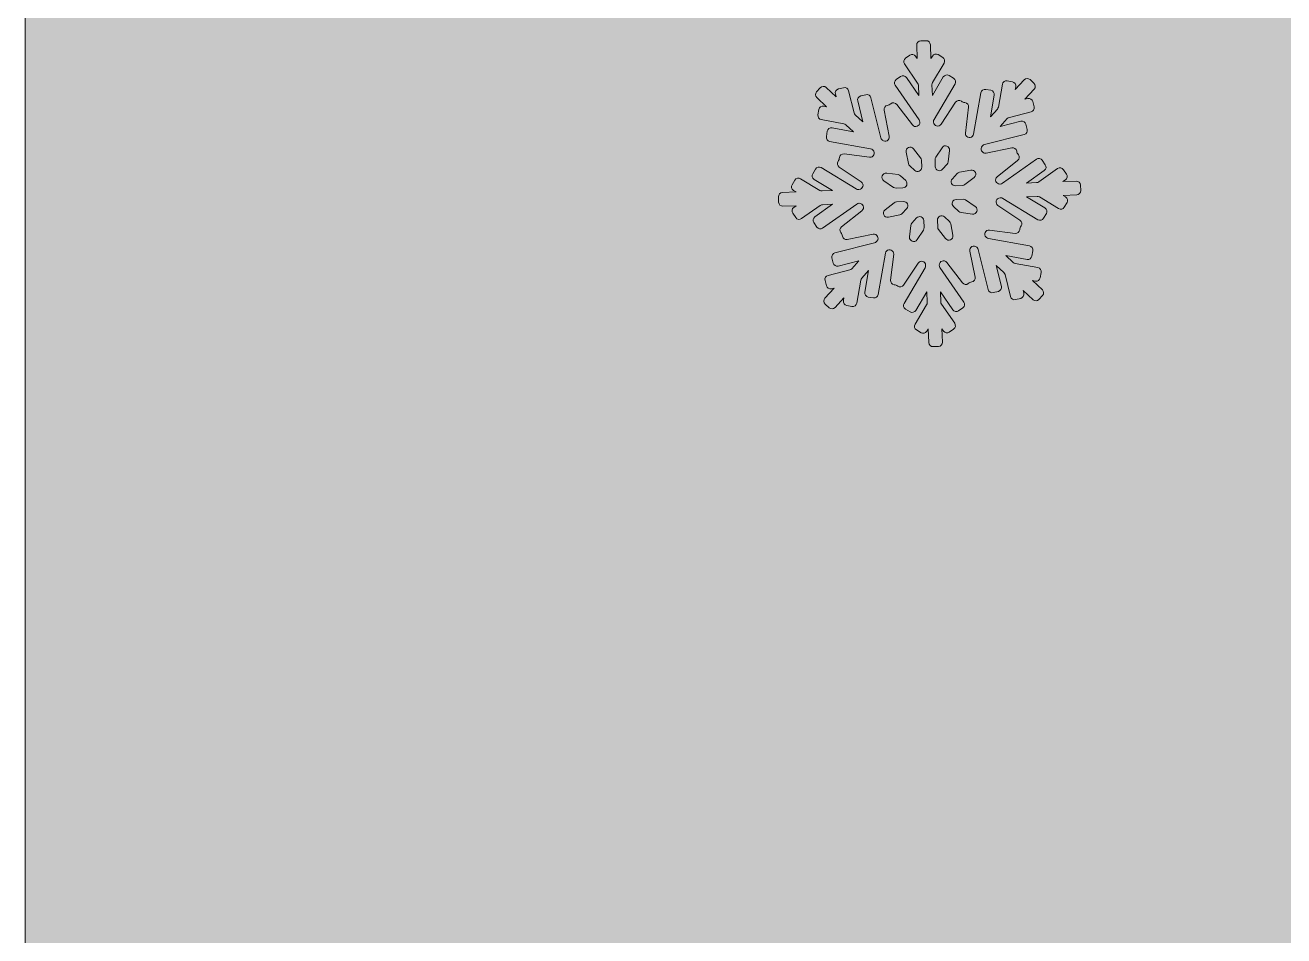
# Model space of a CAD drawing. Header units: millimetres. Extents: x 23 to 212, y -113 to -9.
# Drawn here: x 132.99 to 158.69, y -92.06 to -73.47 of the extents above; entities that cross this region are included whole.
import ezdxf

# ---------------------------------------------------------------- set-up
doc = ezdxf.new("R2010")
doc.units = ezdxf.units.MM
doc.header["$MEASUREMENT"] = 0
doc.layers.add('engraving', color=7, linetype='Continuous')
doc.layers.add('Layer 1', color=7, linetype='Continuous')

msp = doc.modelspace()

# ---------------------------------------------------------------- hatches: boundary and pattern name
at = {"layer": 'Layer 1'}
h = msp.add_hatch(color=2, dxfattribs=at)
h.dxf.hatch_style = 2
edge = h.paths.add_edge_path()
edge.add_spline(control_points=[(210.685, -79.288), (209.529, -76.47), (207.704, -73.987), (205.211, -71.837), (202.717, -69.689), (199.483, -68.006), (195.51, -66.789), (200.456, -65.005), (204.086, -62.492), (206.397, -59.247), (208.708, -56.004), (209.863, -52.435), (209.863, -48.543), (209.863, -41.326), (206.457, -35.852), (199.645, -32.121), (194.6, -29.33), (188.336, -27.699), (180.863, -27.224), (180.863, -27.224), (180.863, -24.792), (180.863, -24.792), (180.863, -22.224), (178.859, -20.106), (176.338, -19.914), (177.843, -18.799), (178.823, -17.016), (178.823, -14.999), (178.823, -11.618), (176.082, -8.878), (172.702, -8.878), (169.321, -8.878), (166.581, -11.618), (166.581, -14.999), (166.581, -17.016), (167.561, -18.799), (169.066, -19.914), (166.545, -20.106), (164.541, -22.224), (164.541, -24.792), (164.541, -24.792), (164.541, -27.073), (164.541, -27.073), (164.541, -27.073), (132.986, -27.073), (132.986, -27.073), (132.986, -27.073), (132.986, -112.222), (132.986, -112.222), (132.986, -112.222), (178.176, -112.222), (178.176, -112.222), (184.298, -112.222), (189.965, -111.381), (195.175, -109.698), (200.385, -108.016), (204.612, -105.33), (207.856, -101.639), (210.897, -98.112), (212.418, -93.672), (212.418, -88.32), (212.418, -85.117), (211.84, -82.107), (210.685, -79.288)], knot_values=[0, 0, 0, 0, 1, 1, 1, 2, 2, 2, 3, 3, 3, 4, 4, 4, 5, 5, 5, 6, 6, 6, 7, 7, 7, 8, 8, 8, 9, 9, 9, 10, 10, 10, 11, 11, 11, 12, 12, 12, 13, 13, 13, 14, 14, 14, 15, 15, 15, 16, 16, 16, 17, 17, 17, 18, 18, 18, 19, 19, 19, 20, 20, 20, 21, 21, 21, 21], degree=3, periodic=1)
edge = h.paths.add_edge_path()
edge.add_spline(control_points=[(168.894, -14.999), (168.894, -12.899), (170.602, -11.191), (172.702, -11.191), (174.801, -11.191), (176.509, -12.899), (176.509, -14.999), (176.509, -17.098), (174.801, -18.806), (172.702, -18.806), (170.602, -18.806), (168.894, -17.098), (168.894, -14.999)], knot_values=[0, 0, 0, 0, 1, 1, 1, 2, 2, 2, 3, 3, 3, 4, 4, 4, 4], degree=3, periodic=1)
edge = h.paths.add_edge_path()
edge.add_spline(control_points=[(161.024, -47.692), (161.024, -47.692), (174.526, -47.692), (174.526, -47.692), (178.824, -48.097), (180.973, -50.084), (180.973, -53.652), (180.649, -57.788), (178.5, -59.855), (174.526, -59.855), (174.526, -59.855), (161.024, -59.855), (161.024, -59.855), (161.024, -59.855), (161.024, -47.692), (161.024, -47.692)], knot_values=[0, 0, 0, 0, 1, 1, 1, 2, 2, 2, 3, 3, 3, 4, 4, 4, 5, 5, 5, 5], degree=3, periodic=1)
edge = h.paths.add_edge_path()
edge.add_spline(control_points=[(180.791, -89.643), (179.21, -90.911), (177.121, -91.543), (174.526, -91.543), (174.526, -91.543), (161.024, -91.543), (161.024, -91.543), (161.024, -91.543), (161.024, -78.893), (161.024, -78.893), (161.024, -78.893), (174.526, -78.893), (174.526, -78.893), (180.283, -78.893), (183.163, -80.804), (183.163, -84.626), (183.163, -86.703), (182.372, -88.376), (180.791, -89.643)], knot_values=[0, 0, 0, 0, 1, 1, 1, 2, 2, 2, 3, 3, 3, 4, 4, 4, 5, 5, 5, 6, 6, 6, 6], degree=3, periodic=1)

# ---------------------------------------------------------------- linework, layer by layer
at = {"layer": 'engraving', "lineweight": 0}
for points, knots in [([(154.536, -76.734), (154.534, -76.687), (154.495, -76.651), (154.448, -76.653), (154.448, -76.653), (154.178, -76.663), (154.178, -76.663), (154.178, -76.663), (154.228, -76.628), (154.228, -76.628), (154.266, -76.601), (154.275, -76.548), (154.249, -76.51), (154.249, -76.51), (154.186, -76.419), (154.186, -76.419), (154.16, -76.381), (154.106, -76.371), (154.068, -76.398), (154.068, -76.398), (153.686, -76.668), (153.686, -76.668), (153.672, -76.678), (153.656, -76.683), (153.64, -76.684), (153.64, -76.684), (153.434, -76.692), (153.434, -76.692), (153.434, -76.692), (153.797, -76.435), (153.797, -76.435), (153.835, -76.408), (153.845, -76.356), (153.818, -76.318), (153.818, -76.318), (153.755, -76.227), (153.755, -76.227), (153.729, -76.188), (153.675, -76.179), (153.637, -76.206), (153.637, -76.206), (152.941, -76.697), (152.941, -76.697), (152.928, -76.707), (152.912, -76.712), (152.896, -76.713), (152.896, -76.713), (152.891, -76.713), (152.891, -76.713), (152.809, -76.716), (152.771, -76.612), (152.836, -76.562), (152.836, -76.562), (153.253, -76.233), (153.253, -76.233), (153.29, -76.204), (153.296, -76.152), (153.268, -76.115), (153.268, -76.115), (153.254, -76.097), (153.254, -76.097), (153.246, -76.087), (153.241, -76.075), (153.238, -76.062), (153.238, -76.062), (153.234, -76.041), (153.234, -76.041), (153.225, -75.995), (153.18, -75.965), (153.135, -75.974), (153.135, -75.974), (152.608, -76.079), (152.608, -76.079), (152.527, -76.095), (152.473, -75.999), (152.529, -75.939), (152.529, -75.939), (152.537, -75.929), (152.537, -75.929), (152.549, -75.917), (152.563, -75.908), (152.579, -75.904), (152.579, -75.904), (153.387, -75.702), (153.387, -75.702), (153.433, -75.69), (153.46, -75.644), (153.449, -75.599), (153.449, -75.599), (153.422, -75.492), (153.422, -75.492), (153.411, -75.446), (153.365, -75.418), (153.319, -75.43), (153.319, -75.43), (152.896, -75.536), (152.896, -75.536), (152.896, -75.536), (153.042, -75.376), (153.042, -75.376), (153.053, -75.364), (153.068, -75.355), (153.084, -75.351), (153.084, -75.351), (153.527, -75.24), (153.527, -75.24), (153.572, -75.229), (153.6, -75.183), (153.588, -75.137), (153.588, -75.137), (153.562, -75.03), (153.562, -75.03), (153.551, -74.984), (153.504, -74.957), (153.459, -74.968), (153.459, -74.968), (153.401, -74.983), (153.401, -74.983), (153.401, -74.983), (153.591, -74.775), (153.591, -74.775), (153.622, -74.741), (153.62, -74.687), (153.586, -74.656), (153.586, -74.656), (153.506, -74.581), (153.506, -74.581), (153.471, -74.548), (153.417, -74.551), (153.385, -74.585), (153.385, -74.585), (153.204, -74.784), (153.204, -74.784), (153.204, -74.784), (153.215, -74.725), (153.215, -74.725), (153.223, -74.679), (153.192, -74.635), (153.146, -74.627), (153.146, -74.627), (153.039, -74.607), (153.039, -74.607), (152.993, -74.599), (152.948, -74.63), (152.94, -74.676), (152.94, -74.676), (152.859, -75.142), (152.859, -75.142), (152.856, -75.158), (152.849, -75.173), (152.838, -75.185), (152.838, -75.185), (152.699, -75.337), (152.699, -75.337), (152.699, -75.337), (152.776, -74.896), (152.776, -74.896), (152.784, -74.851), (152.753, -74.807), (152.708, -74.799), (152.708, -74.799), (152.6, -74.779), (152.6, -74.779), (152.554, -74.771), (152.51, -74.802), (152.502, -74.848), (152.502, -74.848), (152.354, -75.695), (152.354, -75.695), (152.352, -75.711), (152.344, -75.726), (152.333, -75.738), (152.333, -75.738), (152.333, -75.738), (152.333, -75.738), (152.278, -75.799), (152.177, -75.753), (152.187, -75.671), (152.187, -75.671), (152.251, -75.143), (152.251, -75.143), (152.257, -75.097), (152.224, -75.054), (152.177, -75.048), (152.177, -75.048), (152.157, -75.046), (152.157, -75.046), (152.144, -75.044), (152.131, -75.039), (152.12, -75.032), (152.12, -75.032), (152.104, -75.021), (152.104, -75.021), (152.065, -74.994), (152.011, -75.005), (151.985, -75.044), (151.985, -75.044), (151.69, -75.492), (151.69, -75.492), (151.644, -75.56), (151.538, -75.531), (151.534, -75.448), (151.534, -75.448), (151.534, -75.439), (151.534, -75.439), (151.533, -75.423), (151.537, -75.406), (151.546, -75.392), (151.546, -75.392), (151.975, -74.669), (151.975, -74.669), (151.998, -74.629), (151.986, -74.578), (151.946, -74.554), (151.946, -74.554), (151.852, -74.497), (151.852, -74.497), (151.812, -74.472), (151.759, -74.485), (151.735, -74.526), (151.735, -74.526), (151.512, -74.902), (151.512, -74.902), (151.512, -74.902), (151.503, -74.685), (151.503, -74.685), (151.503, -74.669), (151.507, -74.653), (151.515, -74.639), (151.515, -74.639), (151.751, -74.242), (151.751, -74.242), (151.774, -74.202), (151.761, -74.151), (151.722, -74.126), (151.722, -74.126), (151.628, -74.07), (151.628, -74.07), (151.588, -74.045), (151.535, -74.058), (151.511, -74.099), (151.511, -74.099), (151.482, -74.149), (151.482, -74.149), (151.482, -74.149), (151.47, -73.868), (151.47, -73.868), (151.468, -73.821), (151.429, -73.784), (151.382, -73.786), (151.382, -73.786), (151.274, -73.79), (151.274, -73.79), (151.227, -73.792), (151.19, -73.832), (151.192, -73.879), (151.192, -73.879), (151.203, -74.15), (151.203, -74.15), (151.203, -74.15), (151.17, -74.102), (151.17, -74.102), (151.143, -74.063), (151.09, -74.054), (151.052, -74.081), (151.052, -74.081), (150.962, -74.144), (150.962, -74.144), (150.924, -74.171), (150.915, -74.223), (150.942, -74.261), (150.942, -74.261), (151.21, -74.65), (151.21, -74.65), (151.219, -74.663), (151.225, -74.679), (151.225, -74.695), (151.225, -74.695), (151.234, -74.903), (151.234, -74.903), (151.234, -74.903), (150.981, -74.537), (150.981, -74.537), (150.954, -74.499), (150.901, -74.489), (150.863, -74.516), (150.863, -74.516), (150.773, -74.579), (150.773, -74.579), (150.735, -74.606), (150.726, -74.659), (150.752, -74.697), (150.752, -74.697), (151.241, -75.404), (151.241, -75.404), (151.25, -75.417), (151.255, -75.432), (151.256, -75.448), (151.256, -75.448), (151.256, -75.45), (151.256, -75.45), (151.259, -75.532), (151.155, -75.57), (151.104, -75.505), (151.104, -75.505), (150.783, -75.088), (150.783, -75.088), (150.754, -75.05), (150.7, -75.044), (150.663, -75.073), (150.663, -75.073), (150.647, -75.085), (150.647, -75.085), (150.637, -75.094), (150.625, -75.099), (150.612, -75.102), (150.612, -75.102), (150.592, -75.106), (150.592, -75.106), (150.546, -75.115), (150.516, -75.16), (150.525, -75.205), (150.525, -75.205), (150.63, -75.737), (150.63, -75.737), (150.646, -75.818), (150.549, -75.872), (150.489, -75.815), (150.489, -75.815), (150.484, -75.811), (150.484, -75.811), (150.472, -75.799), (150.463, -75.785), (150.459, -75.769), (150.459, -75.769), (150.257, -74.95), (150.257, -74.95), (150.245, -74.904), (150.199, -74.876), (150.154, -74.888), (150.154, -74.888), (150.048, -74.914), (150.048, -74.914), (150.003, -74.926), (149.975, -74.971), (149.987, -75.017), (149.987, -75.017), (150.093, -75.445), (150.093, -75.445), (150.093, -75.445), (149.936, -75.298), (149.936, -75.298), (149.924, -75.287), (149.915, -75.273), (149.912, -75.257), (149.912, -75.257), (149.8, -74.807), (149.8, -74.807), (149.789, -74.762), (149.743, -74.734), (149.697, -74.745), (149.697, -74.745), (149.592, -74.772), (149.592, -74.772), (149.547, -74.783), (149.519, -74.829), (149.53, -74.874), (149.53, -74.874), (149.545, -74.932), (149.545, -74.932), (149.545, -74.932), (149.341, -74.742), (149.341, -74.742), (149.307, -74.71), (149.253, -74.712), (149.221, -74.747), (149.221, -74.747), (149.147, -74.828), (149.147, -74.828), (149.115, -74.862), (149.118, -74.915), (149.152, -74.947), (149.152, -74.947), (149.351, -75.133), (149.351, -75.133), (149.351, -75.133), (149.292, -75.123), (149.292, -75.123), (149.246, -75.114), (149.202, -75.145), (149.194, -75.191), (149.194, -75.191), (149.175, -75.3), (149.175, -75.3), (149.167, -75.346), (149.197, -75.39), (149.243, -75.398), (149.243, -75.398), (149.703, -75.481), (149.703, -75.481), (149.719, -75.484), (149.734, -75.492), (149.746, -75.503), (149.746, -75.503), (149.899, -75.645), (149.899, -75.645), (149.899, -75.645), (149.463, -75.567), (149.463, -75.567), (149.417, -75.558), (149.373, -75.589), (149.365, -75.635), (149.365, -75.635), (149.346, -75.744), (149.346, -75.744), (149.338, -75.79), (149.368, -75.834), (149.414, -75.842), (149.414, -75.842), (150.251, -75.994), (150.251, -75.994), (150.267, -75.997), (150.282, -76.004), (150.294, -76.015), (150.294, -76.015), (150.298, -76.019), (150.298, -76.019), (150.358, -76.075), (150.311, -76.175), (150.23, -76.165), (150.23, -76.165), (149.708, -76.099), (149.708, -76.099), (149.661, -76.093), (149.619, -76.126), (149.613, -76.172), (149.613, -76.172), (149.611, -76.194), (149.611, -76.194), (149.609, -76.207), (149.604, -76.219), (149.597, -76.23), (149.597, -76.23), (149.585, -76.248), (149.585, -76.248), (149.56, -76.287), (149.57, -76.339), (149.608, -76.365), (149.608, -76.365), (150.058, -76.67), (150.058, -76.67), (150.125, -76.716), (150.095, -76.821), (150.013, -76.824), (150.013, -76.824), (150.003, -76.825), (150.003, -76.825), (149.986, -76.826), (149.97, -76.821), (149.955, -76.813), (149.955, -76.813), (149.241, -76.377), (149.241, -76.377), (149.201, -76.353), (149.148, -76.366), (149.124, -76.407), (149.124, -76.407), (149.068, -76.501), (149.068, -76.501), (149.044, -76.541), (149.057, -76.593), (149.097, -76.617), (149.097, -76.617), (149.472, -76.845), (149.472, -76.845), (149.472, -76.845), (149.258, -76.854), (149.258, -76.854), (149.242, -76.854), (149.225, -76.85), (149.211, -76.841), (149.211, -76.841), (148.82, -76.603), (148.82, -76.603), (148.779, -76.578), (148.727, -76.592), (148.703, -76.632), (148.703, -76.632), (148.647, -76.727), (148.647, -76.727), (148.623, -76.767), (148.636, -76.818), (148.675, -76.842), (148.675, -76.842), (148.728, -76.874), (148.728, -76.874), (148.728, -76.874), (148.449, -76.885), (148.449, -76.885), (148.402, -76.887), (148.366, -76.926), (148.368, -76.973), (148.368, -76.973), (148.372, -77.084), (148.372, -77.084), (148.374, -77.131), (148.414, -77.167), (148.46, -77.165), (148.46, -77.165), (148.73, -77.155), (148.73, -77.155), (148.73, -77.155), (148.68, -77.19), (148.68, -77.19), (148.642, -77.217), (148.633, -77.269), (148.659, -77.307), (148.659, -77.307), (148.722, -77.398), (148.722, -77.398), (148.749, -77.437), (148.802, -77.446), (148.841, -77.419), (148.841, -77.419), (149.223, -77.149), (149.223, -77.149), (149.236, -77.14), (149.252, -77.134), (149.268, -77.134), (149.268, -77.134), (149.475, -77.126), (149.475, -77.126), (149.475, -77.126), (149.111, -77.383), (149.111, -77.383), (149.073, -77.409), (149.064, -77.462), (149.09, -77.5), (149.09, -77.5), (149.153, -77.591), (149.153, -77.591), (149.18, -77.629), (149.233, -77.639), (149.271, -77.612), (149.271, -77.612), (149.967, -77.12), (149.967, -77.12), (149.981, -77.111), (149.996, -77.106), (150.013, -77.105), (150.013, -77.105), (150.017, -77.105), (150.017, -77.105), (150.099, -77.102), (150.137, -77.205), (150.072, -77.256), (150.072, -77.256), (149.655, -77.585), (149.655, -77.585), (149.619, -77.613), (149.612, -77.666), (149.641, -77.703), (149.641, -77.703), (149.654, -77.72), (149.654, -77.72), (149.662, -77.731), (149.667, -77.743), (149.67, -77.755), (149.67, -77.755), (149.674, -77.777), (149.674, -77.777), (149.683, -77.823), (149.728, -77.853), (149.774, -77.843), (149.774, -77.843), (150.301, -77.738), (150.301, -77.738), (150.381, -77.723), (150.435, -77.818), (150.38, -77.879), (150.38, -77.879), (150.371, -77.888), (150.371, -77.888), (150.36, -77.901), (150.345, -77.909), (150.329, -77.913), (150.329, -77.913), (149.521, -78.116), (149.521, -78.116), (149.476, -78.127), (149.448, -78.173), (149.459, -78.219), (149.459, -78.219), (149.486, -78.326), (149.486, -78.326), (149.497, -78.372), (149.543, -78.399), (149.589, -78.388), (149.589, -78.388), (150.012, -78.282), (150.012, -78.282), (150.012, -78.282), (149.866, -78.441), (149.866, -78.441), (149.855, -78.454), (149.84, -78.462), (149.824, -78.467), (149.824, -78.467), (149.381, -78.578), (149.381, -78.578), (149.336, -78.589), (149.309, -78.635), (149.32, -78.68), (149.32, -78.68), (149.346, -78.788), (149.346, -78.788), (149.358, -78.833), (149.404, -78.861), (149.449, -78.849), (149.449, -78.849), (149.507, -78.835), (149.507, -78.835), (149.507, -78.835), (149.317, -79.043), (149.317, -79.043), (149.286, -79.077), (149.288, -79.13), (149.322, -79.162), (149.322, -79.162), (149.402, -79.237), (149.402, -79.237), (149.437, -79.269), (149.491, -79.267), (149.523, -79.232), (149.523, -79.232), (149.704, -79.033), (149.704, -79.033), (149.704, -79.033), (149.694, -79.093), (149.694, -79.093), (149.686, -79.139), (149.716, -79.183), (149.762, -79.191), (149.762, -79.191), (149.869, -79.21), (149.869, -79.21), (149.916, -79.219), (149.96, -79.188), (149.968, -79.141), (149.968, -79.141), (150.049, -78.675), (150.049, -78.675), (150.052, -78.659), (150.059, -78.645), (150.07, -78.633), (150.07, -78.633), (150.209, -78.48), (150.209, -78.48), (150.209, -78.48), (150.132, -78.921), (150.132, -78.921), (150.124, -78.967), (150.155, -79.011), (150.201, -79.019), (150.201, -79.019), (150.308, -79.038), (150.308, -79.038), (150.354, -79.047), (150.398, -79.016), (150.406, -78.97), (150.406, -78.97), (150.554, -78.122), (150.554, -78.122), (150.557, -78.106), (150.564, -78.091), (150.575, -78.08), (150.575, -78.08), (150.575, -78.08), (150.575, -78.08), (150.63, -78.019), (150.731, -78.065), (150.721, -78.147), (150.721, -78.147), (150.657, -78.675), (150.657, -78.675), (150.652, -78.721), (150.685, -78.763), (150.731, -78.769), (150.731, -78.769), (150.751, -78.772), (150.751, -78.772), (150.764, -78.773), (150.777, -78.778), (150.788, -78.786), (150.788, -78.786), (150.805, -78.797), (150.805, -78.797), (150.844, -78.823), (150.897, -78.813), (150.923, -78.774), (150.923, -78.774), (151.219, -78.326), (151.219, -78.326), (151.264, -78.257), (151.371, -78.287), (151.374, -78.369), (151.374, -78.369), (151.374, -78.379), (151.374, -78.379), (151.375, -78.395), (151.371, -78.411), (151.363, -78.425), (151.363, -78.425), (150.934, -79.149), (150.934, -79.149), (150.91, -79.188), (150.923, -79.24), (150.962, -79.264), (150.962, -79.264), (151.056, -79.321), (151.056, -79.321), (151.096, -79.346), (151.149, -79.332), (151.173, -79.292), (151.173, -79.292), (151.396, -78.916), (151.396, -78.916), (151.396, -78.916), (151.405, -79.132), (151.405, -79.132), (151.406, -79.148), (151.401, -79.165), (151.393, -79.179), (151.393, -79.179), (151.158, -79.576), (151.158, -79.576), (151.134, -79.616), (151.147, -79.667), (151.187, -79.691), (151.187, -79.691), (151.28, -79.748), (151.28, -79.748), (151.32, -79.773), (151.373, -79.76), (151.397, -79.719), (151.397, -79.719), (151.427, -79.669), (151.427, -79.669), (151.427, -79.669), (151.438, -79.95), (151.438, -79.95), (151.44, -79.997), (151.479, -80.033), (151.526, -80.031), (151.526, -80.031), (151.635, -80.027), (151.635, -80.027), (151.681, -80.025), (151.718, -79.986), (151.716, -79.939), (151.716, -79.939), (151.705, -79.668), (151.705, -79.668), (151.705, -79.668), (151.738, -79.716), (151.738, -79.716), (151.765, -79.754), (151.818, -79.764), (151.857, -79.737), (151.857, -79.737), (151.946, -79.674), (151.946, -79.674), (151.984, -79.647), (151.993, -79.594), (151.967, -79.556), (151.967, -79.556), (151.698, -79.167), (151.698, -79.167), (151.689, -79.154), (151.684, -79.139), (151.683, -79.123), (151.683, -79.123), (151.675, -78.914), (151.675, -78.914), (151.675, -78.914), (151.927, -79.28), (151.927, -79.28), (151.954, -79.319), (152.007, -79.328), (152.046, -79.301), (152.046, -79.301), (152.135, -79.238), (152.135, -79.238), (152.173, -79.211), (152.182, -79.159), (152.156, -79.121), (152.156, -79.121), (151.667, -78.414), (151.667, -78.414), (151.658, -78.401), (151.653, -78.385), (151.652, -78.369), (151.652, -78.369), (151.652, -78.368), (151.652, -78.368), (151.649, -78.285), (151.754, -78.247), (151.804, -78.313), (151.804, -78.313), (152.125, -78.73), (152.125, -78.73), (152.154, -78.767), (152.208, -78.774), (152.245, -78.745), (152.245, -78.745), (152.261, -78.732), (152.261, -78.732), (152.271, -78.724), (152.284, -78.718), (152.297, -78.716), (152.297, -78.716), (152.317, -78.712), (152.317, -78.712), (152.362, -78.703), (152.392, -78.658), (152.383, -78.612), (152.383, -78.612), (152.278, -78.08), (152.278, -78.08), (152.262, -78), (152.359, -77.946), (152.419, -78.002), (152.419, -78.002), (152.424, -78.007), (152.424, -78.007), (152.436, -78.018), (152.445, -78.033), (152.449, -78.049), (152.449, -78.049), (152.651, -78.868), (152.651, -78.868), (152.663, -78.914), (152.709, -78.941), (152.754, -78.93), (152.754, -78.93), (152.86, -78.903), (152.86, -78.903), (152.905, -78.892), (152.933, -78.846), (152.922, -78.801), (152.922, -78.801), (152.816, -78.373), (152.816, -78.373), (152.816, -78.373), (152.972, -78.519), (152.972, -78.519), (152.984, -78.531), (152.993, -78.545), (152.997, -78.561), (152.997, -78.561), (153.108, -79.011), (153.108, -79.011), (153.119, -79.056), (153.165, -79.084), (153.211, -79.072), (153.211, -79.072), (153.316, -79.046), (153.316, -79.046), (153.362, -79.034), (153.389, -78.989), (153.378, -78.943), (153.378, -78.943), (153.364, -78.885), (153.364, -78.885), (153.364, -78.885), (153.567, -79.075), (153.567, -79.075), (153.602, -79.108), (153.656, -79.106), (153.688, -79.071), (153.688, -79.071), (153.762, -78.99), (153.762, -78.99), (153.793, -78.955), (153.791, -78.902), (153.757, -78.871), (153.757, -78.871), (153.558, -78.685), (153.558, -78.685), (153.558, -78.685), (153.616, -78.695), (153.616, -78.695), (153.662, -78.703), (153.706, -78.673), (153.714, -78.626), (153.714, -78.626), (153.733, -78.517), (153.733, -78.517), (153.741, -78.471), (153.711, -78.428), (153.665, -78.419), (153.665, -78.419), (153.205, -78.336), (153.205, -78.336), (153.189, -78.333), (153.174, -78.326), (153.162, -78.315), (153.162, -78.315), (153.01, -78.172), (153.01, -78.172), (153.01, -78.172), (153.445, -78.251), (153.445, -78.251), (153.491, -78.259), (153.535, -78.228), (153.543, -78.182), (153.543, -78.182), (153.562, -78.073), (153.562, -78.073), (153.57, -78.027), (153.54, -77.984), (153.494, -77.975), (153.494, -77.975), (152.657, -77.824), (152.657, -77.824), (152.641, -77.821), (152.626, -77.813), (152.614, -77.802), (152.614, -77.802), (152.61, -77.799), (152.61, -77.799), (152.55, -77.742), (152.597, -77.642), (152.679, -77.653), (152.679, -77.653), (153.2, -77.719), (153.2, -77.719), (153.247, -77.725), (153.289, -77.692), (153.295, -77.645), (153.295, -77.645), (153.298, -77.624), (153.298, -77.624), (153.299, -77.611), (153.304, -77.598), (153.311, -77.587), (153.311, -77.587), (153.323, -77.569), (153.323, -77.569), (153.349, -77.531), (153.338, -77.478), (153.3, -77.452), (153.3, -77.452), (152.851, -77.148), (152.851, -77.148), (152.783, -77.102), (152.813, -76.996), (152.895, -76.993), (152.895, -76.993), (152.905, -76.993), (152.905, -76.993), (152.922, -76.992), (152.939, -76.996), (152.953, -77.005), (152.953, -77.005), (153.667, -77.44), (153.667, -77.44), (153.707, -77.465), (153.76, -77.452), (153.784, -77.411), (153.784, -77.411), (153.84, -77.316), (153.84, -77.316), (153.864, -77.277), (153.851, -77.225), (153.811, -77.201), (153.811, -77.201), (153.436, -76.972), (153.436, -76.972), (153.436, -76.972), (153.65, -76.964), (153.65, -76.964), (153.667, -76.963), (153.683, -76.968), (153.697, -76.976), (153.697, -76.976), (154.089, -77.215), (154.089, -77.215), (154.129, -77.239), (154.181, -77.226), (154.206, -77.185), (154.206, -77.185), (154.262, -77.091), (154.262, -77.091), (154.285, -77.051), (154.272, -76.999), (154.233, -76.975), (154.233, -76.975), (154.181, -76.943), (154.181, -76.943), (154.181, -76.943), (154.459, -76.932), (154.459, -76.932), (154.506, -76.931), (154.542, -76.891), (154.54, -76.844), (154.54, -76.844), (154.536, -76.734), (154.536, -76.734)], [0, 0, 0, 0, 1, 1, 1, 2, 2, 2, 3, 3, 3, 4, 4, 4, 5, 5, 5, 6, 6, 6, 7, 7, 7, 8, 8, 8, 9, 9, 9, 10, 10, 10, 11, 11, 11, 12, 12, 12, 13, 13, 13, 14, 14, 14, 15, 15, 15, 16, 16, 16, 17, 17, 17, 18, 18, 18, 19, 19, 19, 20, 20, 20, 21, 21, 21, 22, 22, 22, 23, 23, 23, 24, 24, 24, 25, 25, 25, 26, 26, 26, 27, 27, 27, 28, 28, 28, 29, 29, 29, 30, 30, 30, 31, 31, 31, 32, 32, 32, 33, 33, 33, 34, 34, 34, 35, 35, 35, 36, 36, 36, 37, 37, 37, 38, 38, 38, 39, 39, 39, 40, 40, 40, 41, 41, 41, 42, 42, 42, 43, 43, 43, 44, 44, 44, 45, 45, 45, 46, 46, 46, 47, 47, 47, 48, 48, 48, 49, 49, 49, 50, 50, 50, 51, 51, 51, 52, 52, 52, 53, 53, 53, 54, 54, 54, 55, 55, 55, 56, 56, 56, 57, 57, 57, 58, 58, 58, 59, 59, 59, 60, 60, 60, 61, 61, 61, 62, 62, 62, 63, 63, 63, 64, 64, 64, 65, 65, 65, 66, 66, 66, 67, 67, 67, 68, 68, 68, 69, 69, 69, 70, 70, 70, 71, 71, 71, 72, 72, 72, 73, 73, 73, 74, 74, 74, 75, 75, 75, 76, 76, 76, 77, 77, 77, 78, 78, 78, 79, 79, 79, 80, 80, 80, 81, 81, 81, 82, 82, 82, 83, 83, 83, 84, 84, 84, 85, 85, 85, 86, 86, 86, 87, 87, 87, 88, 88, 88, 89, 89, 89, 90, 90, 90, 91, 91, 91, 92, 92, 92, 93, 93, 93, 94, 94, 94, 95, 95, 95, 96, 96, 96, 97, 97, 97, 98, 98, 98, 99, 99, 99, 100, 100, 100, 101, 101, 101, 102, 102, 102, 103, 103, 103, 104, 104, 104, 105, 105, 105, 106, 106, 106, 107, 107, 107, 108, 108, 108, 109, 109, 109, 110, 110, 110, 111, 111, 111, 112, 112, 112, 113, 113, 113, 114, 114, 114, 115, 115, 115, 116, 116, 116, 117, 117, 117, 118, 118, 118, 119, 119, 119, 120, 120, 120, 121, 121, 121, 122, 122, 122, 123, 123, 123, 124, 124, 124, 125, 125, 125, 126, 126, 126, 127, 127, 127, 128, 128, 128, 129, 129, 129, 130, 130, 130, 131, 131, 131, 132, 132, 132, 133, 133, 133, 134, 134, 134, 135, 135, 135, 136, 136, 136, 137, 137, 137, 138, 138, 138, 139, 139, 139, 140, 140, 140, 141, 141, 141, 142, 142, 142, 143, 143, 143, 144, 144, 144, 145, 145, 145, 146, 146, 146, 147, 147, 147, 148, 148, 148, 149, 149, 149, 150, 150, 150, 151, 151, 151, 152, 152, 152, 153, 153, 153, 154, 154, 154, 155, 155, 155, 156, 156, 156, 157, 157, 157, 158, 158, 158, 159, 159, 159, 160, 160, 160, 161, 161, 161, 162, 162, 162, 163, 163, 163, 164, 164, 164, 165, 165, 165, 166, 166, 166, 167, 167, 167, 168, 168, 168, 169, 169, 169, 170, 170, 170, 171, 171, 171, 172, 172, 172, 173, 173, 173, 174, 174, 174, 175, 175, 175, 176, 176, 176, 177, 177, 177, 178, 178, 178, 179, 179, 179, 180, 180, 180, 181, 181, 181, 182, 182, 182, 183, 183, 183, 184, 184, 184, 185, 185, 185, 186, 186, 186, 187, 187, 187, 188, 188, 188, 189, 189, 189, 190, 190, 190, 191, 191, 191, 192, 192, 192, 193, 193, 193, 194, 194, 194, 195, 195, 195, 196, 196, 196, 197, 197, 197, 198, 198, 198, 199, 199, 199, 200, 200, 200, 201, 201, 201, 202, 202, 202, 203, 203, 203, 204, 204, 204, 205, 205, 205, 206, 206, 206, 207, 207, 207, 208, 208, 208, 209, 209, 209, 210, 210, 210, 211, 211, 211, 212, 212, 212, 213, 213, 213, 214, 214, 214, 215, 215, 215, 216, 216, 216, 217, 217, 217, 218, 218, 218, 219, 219, 219, 220, 220, 220, 221, 221, 221, 222, 222, 222, 223, 223, 223, 224, 224, 224, 225, 225, 225, 226, 226, 226, 227, 227, 227, 228, 228, 228, 229, 229, 229, 230, 230, 230, 231, 231, 231, 232, 232, 232, 233, 233, 233, 234, 234, 234, 235, 235, 235, 236, 236, 236, 237, 237, 237, 238, 238, 238, 239, 239, 239, 240, 240, 240, 241, 241, 241, 242, 242, 242, 243, 243, 243, 244, 244, 244, 245, 245, 245, 246, 246, 246, 247, 247, 247, 248, 248, 248, 249, 249, 249, 250, 250, 250, 251, 251, 251, 252, 252, 252, 253, 253, 253, 254, 254, 254, 255, 255, 255, 256, 256, 256, 257, 257, 257, 258, 258, 258, 259, 259, 259, 260, 260, 260, 261, 261, 261, 262, 262, 262, 263, 263, 263, 264, 264, 264, 265, 265, 265, 266, 266, 266, 267, 267, 267, 268, 268, 268, 269, 269, 269, 270, 270, 270, 271, 271, 271, 272, 272, 272, 273, 273, 273, 274, 274, 274, 275, 275, 275, 276, 276, 276, 277, 277, 277, 278, 278, 278, 279, 279, 279, 280, 280, 280, 281, 281, 281, 282, 282, 282, 283, 283, 283, 284, 284, 284, 285, 285, 285, 286, 286, 286, 287, 287, 287, 288, 288, 288, 289, 289, 289, 290, 290, 290, 291, 291, 291, 292, 292, 292, 293, 293, 293, 294, 294, 294, 295, 295, 295, 296, 296, 296, 297, 297, 297, 298, 298, 298, 299, 299, 299, 300, 300, 300, 301, 301, 301, 302, 302, 302, 303, 303, 303, 304, 304, 304, 305, 305, 305, 306, 306, 306, 307, 307, 307, 308, 308, 308, 309, 309, 309, 310, 310, 310, 311, 311, 311, 312, 312, 312, 313, 313, 313, 314, 314, 314, 315, 315, 315, 316, 316, 316, 317, 317, 317, 318, 318, 318, 319, 319, 319, 320, 320, 320, 321, 321, 321, 322, 322, 322, 323, 323, 323, 324, 324, 324, 325, 325, 325, 326, 326, 326, 327, 327, 327, 328, 328, 328, 329, 329, 329, 330, 330, 330, 331, 331, 331, 332, 332, 332, 333, 333, 333, 334, 334, 334, 335, 335, 335, 336, 336, 336, 336]), ([(151.128, -75.992), (151.128, -75.992), (151.27, -76.177), (151.27, -76.177), (151.28, -76.191), (151.286, -76.208), (151.287, -76.225), (151.287, -76.225), (151.293, -76.369), (151.293, -76.369), (151.296, -76.444), (151.206, -76.486), (151.15, -76.434), (151.15, -76.434), (151.048, -76.338), (151.048, -76.338), (151.035, -76.326), (151.027, -76.31), (151.023, -76.293), (151.023, -76.293), (150.977, -76.06), (150.977, -76.06), (150.96, -75.973), (151.073, -75.921), (151.128, -75.992)], [0, 0, 0, 0, 1, 1, 1, 2, 2, 2, 3, 3, 3, 4, 4, 4, 5, 5, 5, 6, 6, 6, 7, 7, 7, 8, 8, 8, 8]), ([(151.571, -76.358), (151.571, -76.358), (151.565, -76.215), (151.565, -76.215), (151.565, -76.197), (151.569, -76.18), (151.579, -76.165), (151.579, -76.165), (151.708, -75.97), (151.708, -75.97), (151.758, -75.895), (151.874, -75.938), (151.863, -76.027), (151.863, -76.027), (151.835, -76.261), (151.835, -76.261), (151.832, -76.279), (151.825, -76.295), (151.813, -76.308), (151.813, -76.308), (151.718, -76.412), (151.718, -76.412), (151.667, -76.468), (151.574, -76.434), (151.571, -76.358)], [0, 0, 0, 0, 1, 1, 1, 2, 2, 2, 3, 3, 3, 4, 4, 4, 5, 5, 5, 6, 6, 6, 7, 7, 7, 8, 8, 8, 8]), ([(150.719, -76.781), (150.719, -76.781), (150.52, -76.646), (150.52, -76.646), (150.446, -76.596), (150.49, -76.48), (150.579, -76.492), (150.579, -76.492), (150.812, -76.521), (150.812, -76.521), (150.83, -76.523), (150.846, -76.531), (150.859, -76.543), (150.859, -76.543), (150.966, -76.643), (150.966, -76.643), (151.021, -76.695), (150.986, -76.787), (150.911, -76.79), (150.911, -76.79), (150.77, -76.795), (150.77, -76.795), (150.752, -76.796), (150.734, -76.791), (150.719, -76.781)], [0, 0, 0, 0, 1, 1, 1, 2, 2, 2, 3, 3, 3, 4, 4, 4, 5, 5, 5, 6, 6, 6, 7, 7, 7, 8, 8, 8, 8]), ([(151.919, -76.606), (151.919, -76.606), (152.017, -76.499), (152.017, -76.499), (152.029, -76.486), (152.045, -76.477), (152.063, -76.473), (152.063, -76.473), (152.296, -76.427), (152.296, -76.427), (152.383, -76.409), (152.435, -76.521), (152.365, -76.577), (152.365, -76.577), (152.177, -76.724), (152.177, -76.724), (152.163, -76.735), (152.146, -76.742), (152.128, -76.742), (152.128, -76.742), (151.985, -76.748), (151.985, -76.748), (151.91, -76.751), (151.869, -76.662), (151.919, -76.606)], [0, 0, 0, 0, 1, 1, 1, 2, 2, 2, 3, 3, 3, 4, 4, 4, 5, 5, 5, 6, 6, 6, 7, 7, 7, 8, 8, 8, 8]), ([(150.989, -77.211), (150.989, -77.211), (150.891, -77.318), (150.891, -77.318), (150.879, -77.332), (150.863, -77.341), (150.845, -77.344), (150.845, -77.344), (150.613, -77.391), (150.613, -77.391), (150.525, -77.408), (150.474, -77.296), (150.544, -77.241), (150.544, -77.241), (150.731, -77.093), (150.731, -77.093), (150.745, -77.082), (150.762, -77.076), (150.78, -77.075), (150.78, -77.075), (150.923, -77.07), (150.923, -77.07), (150.998, -77.067), (151.04, -77.156), (150.989, -77.211)], [0, 0, 0, 0, 1, 1, 1, 2, 2, 2, 3, 3, 3, 4, 4, 4, 5, 5, 5, 6, 6, 6, 7, 7, 7, 8, 8, 8, 8]), ([(152.189, -77.037), (152.189, -77.037), (152.388, -77.172), (152.388, -77.172), (152.462, -77.222), (152.418, -77.337), (152.33, -77.326), (152.33, -77.326), (152.096, -77.296), (152.096, -77.296), (152.079, -77.294), (152.062, -77.286), (152.049, -77.274), (152.049, -77.274), (151.943, -77.174), (151.943, -77.174), (151.888, -77.123), (151.922, -77.031), (151.997, -77.028), (151.997, -77.028), (152.138, -77.022), (152.138, -77.022), (152.156, -77.022), (152.174, -77.027), (152.189, -77.037)], [0, 0, 0, 0, 1, 1, 1, 2, 2, 2, 3, 3, 3, 4, 4, 4, 5, 5, 5, 6, 6, 6, 7, 7, 7, 8, 8, 8, 8]), ([(151.337, -77.459), (151.337, -77.459), (151.343, -77.602), (151.343, -77.602), (151.344, -77.62), (151.339, -77.638), (151.329, -77.653), (151.329, -77.653), (151.2, -77.848), (151.2, -77.848), (151.151, -77.923), (151.034, -77.88), (151.045, -77.791), (151.045, -77.791), (151.074, -77.556), (151.074, -77.556), (151.076, -77.539), (151.083, -77.522), (151.095, -77.509), (151.095, -77.509), (151.19, -77.405), (151.19, -77.405), (151.241, -77.35), (151.334, -77.384), (151.337, -77.459)], [0, 0, 0, 0, 1, 1, 1, 2, 2, 2, 3, 3, 3, 4, 4, 4, 5, 5, 5, 6, 6, 6, 7, 7, 7, 8, 8, 8, 8]), ([(151.781, -77.825), (151.781, -77.825), (151.639, -77.641), (151.639, -77.641), (151.628, -77.627), (151.622, -77.61), (151.621, -77.592), (151.621, -77.592), (151.615, -77.449), (151.615, -77.449), (151.612, -77.373), (151.702, -77.332), (151.758, -77.384), (151.758, -77.384), (151.86, -77.479), (151.86, -77.479), (151.873, -77.491), (151.882, -77.507), (151.885, -77.525), (151.885, -77.525), (151.931, -77.757), (151.931, -77.757), (151.948, -77.845), (151.835, -77.896), (151.781, -77.825)], [0, 0, 0, 0, 1, 1, 1, 2, 2, 2, 3, 3, 3, 4, 4, 4, 5, 5, 5, 6, 6, 6, 7, 7, 7, 8, 8, 8, 8])]:
    msp.add_open_spline(points, degree=3, knots=knots, dxfattribs=at)
at = {"layer": 'Layer 1', "lineweight": 0}
msp.add_open_spline([(210.685, -79.288), (209.529, -76.47), (207.704, -73.987), (205.211, -71.837), (202.717, -69.689), (199.483, -68.006), (195.51, -66.789), (200.456, -65.005), (204.086, -62.492), (206.397, -59.247), (208.708, -56.004), (209.863, -52.435), (209.863, -48.543), (209.863, -41.326), (206.457, -35.852), (199.645, -32.121), (194.6, -29.33), (188.336, -27.699), (180.863, -27.224), (180.863, -27.224), (180.863, -24.792), (180.863, -24.792), (180.863, -22.224), (178.859, -20.106), (176.338, -19.914), (177.843, -18.799), (178.823, -17.016), (178.823, -14.999), (178.823, -11.618), (176.082, -8.878), (172.702, -8.878), (169.321, -8.878), (166.581, -11.618), (166.581, -14.999), (166.581, -17.016), (167.561, -18.799), (169.066, -19.914), (166.545, -20.106), (164.541, -22.224), (164.541, -24.792), (164.541, -24.792), (164.541, -27.073), (164.541, -27.073), (164.541, -27.073), (132.986, -27.073), (132.986, -27.073), (132.986, -27.073), (132.986, -112.222), (132.986, -112.222), (132.986, -112.222), (178.176, -112.222), (178.176, -112.222), (184.298, -112.222), (189.965, -111.381), (195.175, -109.698), (200.385, -108.016), (204.612, -105.33), (207.856, -101.639), (210.897, -98.112), (212.418, -93.672), (212.418, -88.32), (212.418, -85.117), (211.84, -82.107), (210.685, -79.288)], degree=3, knots=[0, 0, 0, 0, 1, 1, 1, 2, 2, 2, 3, 3, 3, 4, 4, 4, 5, 5, 5, 6, 6, 6, 7, 7, 7, 8, 8, 8, 9, 9, 9, 10, 10, 10, 11, 11, 11, 12, 12, 12, 13, 13, 13, 14, 14, 14, 15, 15, 15, 16, 16, 16, 17, 17, 17, 18, 18, 18, 19, 19, 19, 20, 20, 20, 21, 21, 21, 21], dxfattribs=at)

doc.saveas('drawing.dxf')
